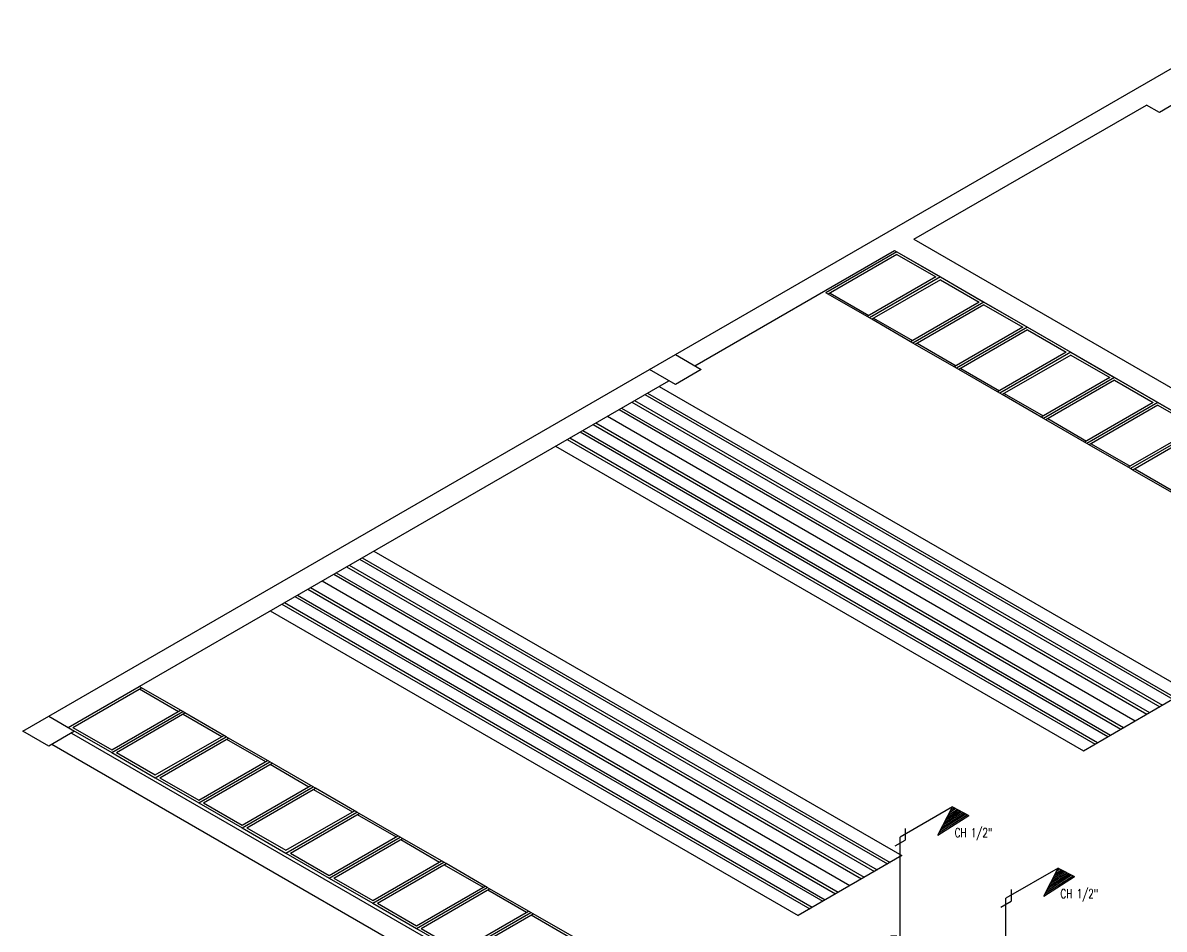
# Model space of a CAD drawing. Header units: millimetres. Extents: x 474.7 to 528.3, y 13.1 to 23.5.
# Drawn here: x 474.74 to 480.97, y 17.53 to 22.48 of the extents above; entities that cross this region are included whole.
import ezdxf

# ---------------------------------------------------------------- set-up
doc = ezdxf.new("R2010")
doc.units = ezdxf.units.MM
doc.header["$LTSCALE"] = 2.5
doc.linetypes.add('HIDDEN2', pattern=[0.1875, 0.125, -0.0625])
for name, color, linetype in [('AF-PVCH', 140, 'Continuous'), ('EIXO', 253, 'Continuous'), ('I-AGUA FRIA', 5, 'Continuous'), ('I-ARQ', 8, 'Continuous'), ('I-CONEXAO', 1, 'Continuous'), ('I-NORMO_INST', 4, 'Continuous')]:
    doc.layers.add(name, color=color, linetype=linetype)
doc.styles.add('25', font='ROMANS.SHX', dxfattribs={"width": 0.7, "height": 0.05})

# ---------------------------------------------------------------- blocks, each defined once
blk = doc.blocks.new('*X9')
at = {"color": 0}
for p, q in [((6.7133, 15.0236), (6.7303, 15.0405)), ((6.714, 15.0296), (6.7214, 15.037)), ((6.7149, 15.0199), (6.7367, 15.0417)), ((6.7174, 15.0171), (6.7424, 15.042)), ((6.7204, 15.0147), (6.7475, 15.0418)), ((6.7238, 15.0128), (6.7521, 15.0412)), ((6.7275, 15.0113), (6.7565, 15.0402)), ((6.7317, 15.0102), (6.7604, 15.0388)), ((6.7363, 15.0094), (6.7639, 15.0371)), ((6.7412, 15.009), (6.7671, 15.0349)), ((6.7466, 15.0091), (6.7697, 15.0323)), ((6.7527, 15.0099), (6.7718, 15.029)), ((6.7602, 15.0121), (6.7724, 15.0243))]:
    blk.add_line(p, q, dxfattribs=at)
blk = doc.blocks.new('RG5')
at = {"layer": 'I-CONEXAO'}
for p, q in [((-0.0537, 0.0041), (-0.0078, 0.0306)), ((-0.0242, -0.0389), (-0.0674, -0.014)), ((-0.0201, -0.0116), (-0.0458, -0.0264)), ((0.01, -0.0318), (0.0558, -0.0053))]:
    blk.add_line(p, q, dxfattribs=at)
blk.add_lwpolyline([(-0.0297, 0, 0.161289), (-0.0278, -0.0057, 0.106183), (-0.021, -0.0117, 0.070456), (-0.0119, -0.0151, 0.056723), (0, -0.0165, 0.056723), (0.0119, -0.0151, 0.070456), (0.021, -0.0117, 0.106183), (0.0278, -0.0057, 0.161289), (0.0297, 0, 0.161289), (0.0278, 0.0057, 0.106183), (0.021, 0.0117, 0.070456), (0.0119, 0.0152, 0.056723), (0, 0.0165, 0.056723), (-0.0119, 0.0152, 0.070456), (-0.021, 0.0117, 0.106183), (-0.0278, 0.0057, 0.161289)], format="xyb", close=True, dxfattribs=at)
at = {"color": 8}
blk.add_blockref('*X9', (-6.7428, -15.0255), dxfattribs=at)
blk = doc.blocks.new('*U13')
for p in [(0.2857, 2.2608, -9.3786), (0, 0.964)]:
    blk.add_line(p, (0, 2.0959))
at = {"color": 8, "extrusion": (0, 0.816497, 0.57735)}
blk.add_circle((0.0012, -4.2567, -3.0103), 0.0291, dxfattribs=at)
at = {"layer": 'EIXO', "linetype": 'HIDDEN2'}
blk.add_line((-0.0012, -0.0003, -2.9653), (0, 0.964), dxfattribs=at)
at = {"layer": 'I-CONEXAO'}
for p, q in [((0.2061, 2.1077, -9.4105), (0.2857, 2.2608, -9.3786)), ((0.2857, 2.2608, -9.3786), (0.3743, 2.2145, -9.4493)), ((0.2061, 2.1077, -9.4105), (0.3743, 2.2145, -9.5513)), ((0.0277, 2.1439), (0.0277, 2.0798)), ((-0.0277, 2.0478), (0.0277, 2.0798))]:
    blk.add_line(p, q, dxfattribs=at)
at = {"layer": 'I-CONEXAO', "color": 8}
for p, q in [((0.256, 2.2036, -9.4522), (0.3188, 2.2435, -9.5049)), ((0.2631, 2.2173, -9.4582), (0.3109, 2.2476, -9.4982)), ((0.2702, 2.231, -9.4641), (0.303, 2.2518, -9.4916)), ((0.2773, 2.2447, -9.4701), (0.2951, 2.2559, -9.4849)), ((0.2133, 2.1214, -9.4164), (0.3664, 2.2186, -9.5447)), ((0.2204, 2.1351, -9.4224), (0.3585, 2.2228, -9.5381)), ((0.2275, 2.1488, -9.4284), (0.3505, 2.2269, -9.5314)), ((0.2346, 2.1625, -9.4343), (0.3426, 2.2311, -9.5248)), ((0.2417, 2.1762, -9.4403), (0.3347, 2.2352, -9.5181)), ((0.2488, 2.1899, -9.4462), (0.3268, 2.2394, -9.5115))]:
    blk.add_line(p, q, dxfattribs=at)
at = {"layer": 'AF-PVCH', "xscale": -1, "rotation": 59.99999999999946}
blk.add_blockref('RG5', (0, 1.1013), dxfattribs=at)
at = {"layer": 'I-NORMO_INST', "style": '25', "width": 0.7}
for s, p in [('CH 1/2"', (0.2978, 2.0954, -4.8257)), ('RP 3/4"', (0.0948, 1.1137, 13.9314))]:
    blk.add_text(s, height=0.05, dxfattribs=at).set_placement(p)
blk.add_text('%%C25mm', height=0.05, rotation=90, dxfattribs=at).set_placement((-0.0188, 1.3839, 11.8208))

msp = doc.modelspace()

# ---------------------------------------------------------------- linework, layer by layer
at = {"layer": 'I-ARQ', "extrusion": (0, 0.816497, 0.57735)}
for p, q in [((478.2994, 20.6686, 2.6775), (481.4372, 22.4802, 0.1155)), ((479.6018, 21.2981, 1.7872), (480.8715, 22.0312, 0.7506)), ((480.9422, 21.9903, 0.8083), (480.8715, 22.0312, 0.7506)), ((481.0483, 22.0516, 0.7217), (480.9422, 21.9903, 0.8083)), ((479.6018, 21.2981, 1.7872), (482.5716, 19.5835, 4.2121)), ((478.4054, 20.6074, 2.7641), (479.4957, 21.2369, 1.8739)), ((479.5085, 21.2295, 1.8842), (479.121, 21.0058, 2.2006)), ((479.5085, 21.2148, 1.905), (479.1337, 20.9984, 2.211)), ((479.4957, 21.2369, 1.8739), (482.3595, 19.5835, 4.2121)), ((479.5085, 21.2295, 1.8842), (479.746, 21.0923, 2.0782)), ((479.5085, 21.2148, 1.905), (479.7206, 21.0923, 2.0782)), ((479.7206, 21.0923, 2.0782), (479.3458, 20.876, 2.3842)), ((479.746, 21.0923, 2.0782), (479.3585, 20.8686, 2.3946)), ((479.746, 21.0923, 2.0782), (479.3585, 20.8686, 2.3946)), ((479.746, 21.0776, 2.099), (479.3713, 20.8613, 2.405)), ((479.746, 21.0923, 2.0782), (479.9836, 20.9552, 2.2722)), ((479.746, 21.0776, 2.099), (479.9582, 20.9552, 2.2722)), ((479.1337, 20.9984, 2.211), (479.121, 21.0058, 2.2006)), ((479.3585, 20.8686, 2.3946), (479.1337, 20.9984, 2.211)), ((479.9582, 20.9552, 2.2722), (479.5834, 20.7388, 2.5782)), ((479.9836, 20.9552, 2.2722), (479.5961, 20.7315, 2.5886)), ((479.9836, 20.9552, 2.2722), (479.5961, 20.7315, 2.5886)), ((479.9836, 20.9405, 2.293), (479.6089, 20.7241, 2.599)), ((479.9836, 20.9552, 2.2722), (480.2212, 20.818, 2.4662)), ((479.9836, 20.9405, 2.293), (480.1958, 20.818, 2.4662)), ((479.3713, 20.8613, 2.405), (479.3585, 20.8686, 2.3946)), ((479.5961, 20.7315, 2.5886), (479.3713, 20.8613, 2.405)), ((480.1958, 20.818, 2.4662), (479.821, 20.6016, 2.7722)), ((480.2212, 20.818, 2.4662), (479.8337, 20.5943, 2.7826)), ((480.2212, 20.818, 2.4662), (479.8337, 20.5943, 2.7826)), ((480.2212, 20.818, 2.4662), (480.4588, 20.6808, 2.6602)), ((480.2212, 20.8033, 2.487), (479.8464, 20.5869, 2.793)), ((480.2212, 20.8033, 2.487), (480.4333, 20.6808, 2.6602)), ((479.6089, 20.7241, 2.599), (479.5961, 20.7315, 2.5886)), ((479.8337, 20.5943, 2.7826), (479.6089, 20.7241, 2.599)), ((478.158, 20.587, 2.7929), (478.2994, 20.6686, 2.6775)), ((478.158, 20.587, 2.7929), (478.2994, 20.6686, 2.6775)), ((478.2994, 20.6686, 2.6775), (478.4408, 20.587, 2.7929)), ((478.2994, 20.6686, 2.6775), (478.4408, 20.587, 2.7929)), ((480.4333, 20.6808, 2.6602), (480.0586, 20.4645, 2.9662)), ((480.4588, 20.6808, 2.6602), (480.0713, 20.4571, 2.9766)), ((480.4588, 20.6808, 2.6602), (480.0713, 20.4571, 2.9766)), ((480.4588, 20.6661, 2.681), (480.084, 20.4498, 2.987)), ((480.4588, 20.6808, 2.6602), (480.6964, 20.5437, 2.8542)), ((480.4588, 20.6661, 2.681), (480.6709, 20.5437, 2.8542)), ((474.8787, 18.6937, 5.4704), (478.158, 20.587, 2.7929)), ((478.2994, 20.5053, 2.9084), (478.158, 20.587, 2.7929)), ((478.2994, 20.5053, 2.9084), (478.158, 20.587, 2.7929)), ((478.4408, 20.587, 2.7929), (478.2994, 20.5053, 2.9084)), ((478.4408, 20.587, 2.7929), (478.2994, 20.5053, 2.9084)), ((479.8464, 20.5869, 2.793), (479.8337, 20.5943, 2.7826)), ((480.0713, 20.4571, 2.9766), (479.8464, 20.5869, 2.793)), ((474.9848, 18.6325, 5.557), (478.264, 20.5257, 2.8795)), ((480.6709, 20.5437, 2.8542), (480.2962, 20.3273, 3.1602)), ((480.6964, 20.5437, 2.8542), (480.3089, 20.3199, 3.1706)), ((480.6964, 20.5437, 2.8542), (480.3089, 20.3199, 3.1706)), ((480.6964, 20.529, 2.875), (480.3216, 20.3126, 3.181)), ((480.6964, 20.5437, 2.8542), (480.934, 20.4065, 3.0482)), ((480.6964, 20.529, 2.875), (480.9085, 20.4065, 3.0482)), ((478.1332, 20.4502, 2.9863), (481.0147, 18.7866, 5.339)), ((478.1473, 20.4584, 2.9748), (481.0288, 18.7948, 5.3275)), ((478.211, 20.4951, 2.9228), (481.0924, 18.8315, 5.2755)), ((480.084, 20.4498, 2.987), (480.0713, 20.4571, 2.9766)), ((480.3089, 20.3199, 3.1706), (480.084, 20.4498, 2.987)), ((478.0059, 20.3767, 3.0903), (480.8874, 18.7131, 5.443)), ((478.0625, 20.4094, 3.0441), (480.944, 18.7458, 5.3968)), ((478.0766, 20.4176, 3.0325), (480.9581, 18.7539, 5.3852)), ((480.9085, 20.4065, 3.0482), (480.5338, 20.1901, 3.3542)), ((480.934, 20.4065, 3.0482), (480.5465, 20.1828, 3.3646)), ((480.934, 20.4065, 3.0482), (480.5465, 20.1828, 3.3646)), ((480.934, 20.3918, 3.069), (480.5592, 20.1754, 3.375)), ((480.934, 20.4065, 3.0482), (481.1716, 20.2693, 3.2422)), ((480.934, 20.3918, 3.069), (481.1461, 20.2693, 3.2422)), ((477.9281, 20.3318, 3.1538), (480.8096, 18.6682, 5.5065)), ((477.9918, 20.3686, 3.1018), (480.8732, 18.705, 5.4545)), ((480.3216, 20.3126, 3.181), (480.3089, 20.3199, 3.1706)), ((480.5465, 20.1828, 3.3646), (480.3216, 20.3126, 3.181)), ((477.7938, 20.2543, 3.2635), (480.6753, 18.5906, 5.6162)), ((477.8504, 20.2869, 3.2173), (480.7318, 18.6233, 5.57)), ((477.8645, 20.2951, 3.2057), (480.746, 18.6315, 5.5584)), ((481.1461, 20.2693, 3.2422), (480.7713, 20.0529, 3.5482)), ((481.1716, 20.2693, 3.2422), (480.7841, 20.0456, 3.5586)), ((481.1716, 20.2693, 3.2422), (480.7841, 20.0456, 3.5586)), ((481.1716, 20.2546, 3.263), (480.7968, 20.0382, 3.569)), ((477.7089, 20.2053, 3.3328), (480.5904, 18.5417, 5.6855)), ((477.7231, 20.2134, 3.3212), (480.6045, 18.5498, 5.6739)), ((477.7797, 20.2461, 3.275), (480.6611, 18.5825, 5.6277)), ((477.6453, 20.1685, 3.3847), (480.5268, 18.5049, 5.7374)), ((480.5592, 20.1754, 3.375), (480.5465, 20.1828, 3.3646)), ((480.7841, 20.0456, 3.5586), (480.5592, 20.1754, 3.375)), ((480.7968, 20.0382, 3.569), (480.7841, 20.0456, 3.5586)), ((481.0217, 19.9084, 3.7525), (480.7968, 20.0382, 3.569)), ((476.6534, 19.5959, 4.1946), (479.5349, 17.9323, 6.5473)), ((476.5049, 19.5101, 4.3158), (479.3864, 17.8465, 6.6685)), ((476.5191, 19.5183, 4.3043), (479.4006, 17.8547, 6.657)), ((476.5757, 19.551, 4.2581), (479.4571, 17.8874, 6.6108)), ((476.5898, 19.5591, 4.2465), (479.4713, 17.8955, 6.5992)), ((476.4342, 19.4693, 4.3735), (479.3157, 17.8057, 6.7262)), ((476.4484, 19.4775, 4.362), (479.3298, 17.8139, 6.7147)), ((476.2928, 19.3877, 4.489), (479.1743, 17.7241, 6.8417)), ((476.307, 19.3958, 4.4775), (479.1884, 17.7322, 6.8302)), ((476.3706, 19.4326, 4.4255), (479.2521, 17.769, 6.7782)), ((476.2221, 19.3468, 4.5467), (479.1036, 17.6832, 6.8995)), ((476.2362, 19.355, 4.5352), (479.1177, 17.6914, 6.8879)), ((476.0878, 19.2693, 4.6564), (478.9692, 17.6057, 7.0091)), ((476.1514, 19.306, 4.6045), (479.0329, 17.6424, 6.9572)), ((476.1655, 19.3142, 4.5929), (479.047, 17.6506, 6.9456)), ((474.9848, 18.6325, 5.557), (475.3723, 18.8562, 5.2406)), ((475.0103, 18.6325, 5.557), (475.385, 18.8489, 5.251)), ((475.385, 18.8489, 5.251), (475.3723, 18.8562, 5.2406)), ((475.6099, 18.719, 5.4346), (475.385, 18.8489, 5.251)), ((480.5268, 18.5049, 5.7374), (481.0924, 18.8315, 5.2755)), ((474.7373, 18.6121, 5.5859), (474.8787, 18.6937, 5.4704)), ((474.7373, 18.6121, 5.5859), (474.8787, 18.6937, 5.4704)), ((474.8787, 18.6937, 5.4704), (475.0202, 18.6121, 5.5859)), ((474.8787, 18.6937, 5.4704), (475.0202, 18.6121, 5.5859)), ((475.2224, 18.51, 5.7302), (475.5972, 18.7264, 5.4242)), ((475.2224, 18.4953, 5.751), (475.6099, 18.719, 5.4346)), ((475.2224, 18.4953, 5.751), (475.6099, 18.719, 5.4346)), ((475.2479, 18.4953, 5.751), (475.6226, 18.7117, 5.445)), ((475.6226, 18.7117, 5.445), (475.6099, 18.719, 5.4346)), ((475.8475, 18.5819, 5.6286), (475.6226, 18.7117, 5.445)), ((474.9848, 18.6325, 5.557), (475.2224, 18.4953, 5.751)), ((475.0103, 18.6325, 5.557), (475.2224, 18.51, 5.7302)), ((474.8787, 18.5304, 5.7013), (474.7373, 18.6121, 5.5859)), ((474.8787, 18.5304, 5.7013), (474.7373, 18.6121, 5.5859)), ((475.0202, 18.6121, 5.5859), (474.8787, 18.5304, 5.7013)), ((475.0202, 18.6121, 5.5859), (474.8787, 18.5304, 5.7013)), ((475.0025, 18.6019, 5.6003), (478.9658, 16.3136, 8.8363)), ((475.46, 18.3728, 5.9242), (475.8348, 18.5892, 5.6182)), ((475.46, 18.3581, 5.945), (475.8475, 18.5819, 5.6286)), ((475.46, 18.3581, 5.945), (475.8475, 18.5819, 5.6286)), ((475.4854, 18.3581, 5.945), (475.8602, 18.5745, 5.639)), ((475.8602, 18.5745, 5.639), (475.8475, 18.5819, 5.6286)), ((476.0851, 18.4447, 5.8226), (475.8602, 18.5745, 5.639)), ((474.8964, 18.5406, 5.6869), (478.8598, 16.2524, 8.9229)), ((475.2224, 18.4953, 5.751), (475.46, 18.3581, 5.945)), ((475.2479, 18.4953, 5.751), (475.46, 18.3728, 5.9242)), ((475.6976, 18.2357, 6.1182), (476.0723, 18.452, 5.8122)), ((475.6976, 18.221, 6.139), (476.0851, 18.4447, 5.8226)), ((475.6976, 18.221, 6.139), (476.0851, 18.4447, 5.8226)), ((476.0978, 18.4373, 5.833), (476.0851, 18.4447, 5.8226)), ((475.723, 18.221, 6.139), (476.0978, 18.4373, 5.833)), ((476.3227, 18.3075, 6.0166), (476.0978, 18.4373, 5.833)), ((475.46, 18.3581, 5.945), (475.6976, 18.221, 6.139)), ((475.4854, 18.3581, 5.945), (475.6976, 18.2357, 6.1182)), ((475.9352, 18.0985, 6.3122), (476.3099, 18.3149, 6.0062)), ((475.9352, 18.0838, 6.333), (476.3227, 18.3075, 6.0166)), ((475.9352, 18.0838, 6.333), (476.3227, 18.3075, 6.0166)), ((475.9606, 18.0838, 6.333), (476.3354, 18.3002, 6.027)), ((476.3354, 18.3002, 6.027), (476.3227, 18.3075, 6.0166)), ((476.5602, 18.1704, 6.2106), (476.3354, 18.3002, 6.027)), ((475.6976, 18.221, 6.139), (475.9352, 18.0838, 6.333)), ((475.723, 18.221, 6.139), (475.9352, 18.0985, 6.3122)), ((476.1728, 17.9613, 6.5062), (476.5475, 18.1777, 6.2002)), ((476.1728, 17.9466, 6.5269), (476.5602, 18.1704, 6.2106)), ((476.1728, 17.9466, 6.5269), (476.5602, 18.1704, 6.2106)), ((476.1982, 17.9466, 6.5269), (476.573, 18.163, 6.2209)), ((476.573, 18.163, 6.2209), (476.5602, 18.1704, 6.2106)), ((476.7978, 18.0332, 6.4045), (476.573, 18.163, 6.2209)), ((475.9352, 18.0838, 6.333), (476.1728, 17.9466, 6.5269)), ((475.9606, 18.0838, 6.333), (476.1728, 17.9613, 6.5062)), ((476.4103, 17.8242, 6.7001), (476.7851, 18.0405, 6.3942)), ((476.4103, 17.8095, 6.7209), (476.7978, 18.0332, 6.4045)), ((476.4103, 17.8095, 6.7209), (476.7978, 18.0332, 6.4045)), ((476.4358, 17.8095, 6.7209), (476.8106, 18.0258, 6.4149)), ((476.8106, 18.0258, 6.4149), (476.7978, 18.0332, 6.4045)), ((477.0354, 17.896, 6.5985), (476.8106, 18.0258, 6.4149)), ((476.1728, 17.9466, 6.5269), (476.4103, 17.8095, 6.7209)), ((476.1982, 17.9466, 6.5269), (476.4103, 17.8242, 6.7001)), ((476.6479, 17.687, 6.8941), (477.0227, 17.9034, 6.5881)), ((476.6479, 17.6723, 6.9149), (477.0354, 17.896, 6.5985)), ((476.6479, 17.6723, 6.9149), (477.0354, 17.896, 6.5985)), ((476.6734, 17.6723, 6.9149), (477.0481, 17.8887, 6.6089)), ((477.0481, 17.8887, 6.6089), (477.0354, 17.896, 6.5985)), ((477.273, 17.7588, 6.7925), (477.0481, 17.8887, 6.6089)), ((479.5349, 17.9323, 6.5473), (478.9692, 17.6057, 7.0091)), ((476.4103, 17.8095, 6.7209), (476.6479, 17.6723, 6.9149)), ((476.4358, 17.8095, 6.7209), (476.6479, 17.687, 6.8941)), ((476.8855, 17.5498, 7.0881), (477.2603, 17.7662, 6.7821)), ((476.8855, 17.5351, 7.1089), (477.273, 17.7588, 6.7925)), ((476.8855, 17.5351, 7.1089), (477.273, 17.7588, 6.7925)), ((477.2857, 17.7515, 6.8029), (477.273, 17.7588, 6.7925)), ((476.911, 17.5351, 7.1089), (477.2857, 17.7515, 6.8029)), ((477.5106, 17.6217, 6.9865), (477.2857, 17.7515, 6.8029)), ((476.6479, 17.6723, 6.9149), (476.8855, 17.5351, 7.1089)), ((476.6734, 17.6723, 6.9149), (476.8855, 17.5498, 7.0881)), ((477.1231, 17.4126, 7.2821), (477.4979, 17.629, 6.9761)), ((477.1231, 17.3979, 7.3029), (477.5106, 17.6217, 6.9865)), ((477.1231, 17.3979, 7.3029), (477.5106, 17.6217, 6.9865)), ((477.1486, 17.3979, 7.3029), (477.5233, 17.6143, 6.9969)), ((477.5233, 17.6143, 6.9969), (477.5106, 17.6217, 6.9865)), ((477.7482, 17.4845, 7.1805), (477.5233, 17.6143, 6.9969)), ((476.8855, 17.5351, 7.1089), (477.1231, 17.3979, 7.3029)), ((476.911, 17.5351, 7.1089), (477.1231, 17.4126, 7.2821))]:
    msp.add_line(p, q, dxfattribs=at)
at = {"layer": 'I-ARQ', "extrusion": (0, 0.816497, 0.57735), "elevation": 18.4217}
for points in [[(-479.1443, -10.3288), (-479.3564, -10.1166)], [(-479.3819, -10.0912), (-479.594, -9.8791)], [(-479.6195, -9.8536), (-479.8316, -9.6415)], [(-479.8571, -9.616), (-480.0692, -9.4039)], [(-480.0946, -9.3784), (-480.3068, -9.1663)], [(-480.3322, -9.1408), (-480.5444, -8.9287)], [(-480.5698, -8.9032), (-480.782, -8.6911)], [(-480.8074, -8.6657), (-481.0195, -8.4535)], [(-475.3744, -6.5844), (-475.5866, -6.3722)], [(-475.612, -6.3468), (-475.8241, -6.1346)], [(-475.8496, -6.1092), (-476.0617, -5.8971)], [(-476.0872, -5.8716), (-476.2993, -5.6595)], [(-476.3248, -5.634), (-476.5369, -5.4219)], [(-476.5624, -5.3964), (-476.7745, -5.1843)], [(-476.8, -5.1588), (-477.0121, -4.9467)], [(-477.0375, -4.9212), (-477.2497, -4.7091)], [(-477.2751, -4.6837), (-477.4873, -4.4715)], [(-477.5127, -4.4461), (-477.7249, -4.2339)]]:
    msp.add_lwpolyline(points, dxfattribs=at)

# ---------------------------------------------------------------- block references
at = {"layer": 'I-AGUA FRIA'}
for p in [(479.5265, 15.9373, 12.6007), (480.104, 15.6039, 12.6007)]:
    msp.add_blockref('*U13', p, dxfattribs=at)

doc.saveas('drawing.dxf')
